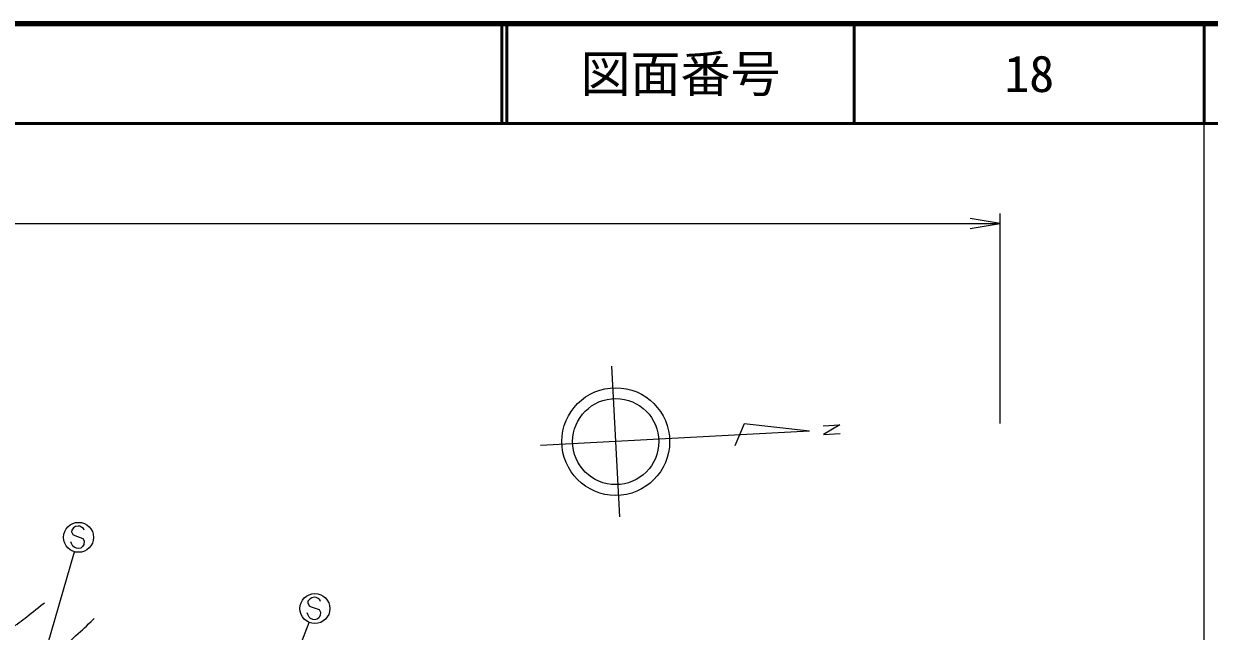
# Model space of a CAD drawing. Units: millimetres at full size, sheet at 1:1000; details may follow other scales. Extents: x 40000 to 680000, y 20000 to 380000.
# Drawn here: x 460951 to 579500, y 319215 to 380000 of the extents above; entities that cross this region are included whole.
import ezdxf
from ezdxf.enums import TextEntityAlignment as Align

# ---------------------------------------------------------------- set-up
doc = ezdxf.new("R2010")
doc.units = ezdxf.units.MM
doc.header["$LTSCALE"] = 1000
for name, color, linetype, lineweight in [('M-BGD', 7, 'Continuous', 25), ('M-BMK-SRVR', 3, 'Continuous', 25), ('M-STR-HTXT', 7, 'Continuous', 13), ('M-STR-STRC', 7, 'Continuous', 25), ('M-TTL', 2, 'Continuous', 140), ('M-TTL-BAND', 7, 'Continuous', 25), ('M-TTL-LINE', 7, 'Continuous', 50)]:
    doc.layers.add(name, color=color, linetype=linetype, lineweight=lineweight)
doc.layers.add('M-TTL-TXT', color=7, linetype='Continuous')
doc.styles.add('ＭＳ ゴシック', font='')
doc.styles.get('ＭＳ ゴシック').set_extended_font_data('MS Gothic')

# ---------------------------------------------------------------- blocks, each defined once
blk = doc.blocks.new('open_arrow')
at = {"color": 0, "linetype": 'Continuous', "lineweight": -2}
blk.add_lwpolyline([(7.5, 1.25), (0, 0), (7.5, -1.25)], dxfattribs=at)

msp = doc.modelspace()

# ---------------------------------------------------------------- linework, layer by layer
at = {"layer": 'M-BGD'}
for points, knots in [([(452349, 315186), (453843, 315978), (454241, 316196), (455433, 316880), (456978, 317767), (457852, 318255), (459323, 319260), (460821, 320283), (461317, 320690), (463017, 322076)], [0, 0, 0, 0, 1, 1, 1, 2, 2, 2, 3, 3, 3, 3]), ([(454401, 311038), (456221, 311992), (456710, 312259), (458163, 313092), (460089, 314197), (461201, 314778), (463000, 316080), (464306, 317023), (464942, 317676), (466138, 318755), (466874, 319420), (467115, 319640), (467999, 320483)], [0, 0, 0, 0, 1, 1, 1, 2, 2, 2, 3, 3, 3, 4, 4, 4, 4])]:
    msp.add_open_spline(points, degree=3, knots=knots, dxfattribs=at)
at = {"layer": 'M-BMK-SRVR'}
for p, q in [((520556, 330663), (519747, 345724)), ((539516, 339233), (512621, 337789)), ((533003, 339963), (532043, 337753)), ((539516, 339233), (533003, 339963)), ((540890, 339778), (542551, 339867)), ((542551, 339867), (540932, 338916)), ((540932, 338916), (542598, 339014))]:
    msp.add_line(p, q, dxfattribs=at)
for radius in [5387, 4309]:
    msp.add_circle((520151, 338194), radius, dxfattribs=at)
at = {"layer": 'M-STR-HTXT'}
for p, q in [((558594, 340000), (558594, 361000)), ((314377, 360000), (558594, 360000))]:
    msp.add_line(p, q, dxfattribs=at)
at = {"layer": 'M-STR-STRC'}
for p, q in [((466137, 329692), (465940, 329553)), ((466386, 329742), (466137, 329692)), ((466560, 329718), (466386, 329742)), ((466776, 329609), (466560, 329718)), ((466941, 329497), (466776, 329609)), ((465748, 329345), (465724, 329174)), ((465724, 329174), (465852, 328901)), ((465940, 329553), (465748, 329345)), ((465852, 328901), (466079, 328791)), ((466079, 328791), (466877, 328508)), ((466877, 328508), (466997, 328249)), ((466992, 329330), (466941, 329497)), ((465727, 328012), (465669, 328177)), ((465853, 327746), (465727, 328012)), ((466008, 327635), (465853, 327746)), ((466227, 327523), (466008, 327635)), ((466408, 327497), (466227, 327523)), ((466659, 327540), (466408, 327497)), ((466846, 327685), (466659, 327540)), ((466953, 327908), (466846, 327685)), ((466997, 328249), (466953, 327908)), ((459082, 303133), (466039, 327168)), ((489766, 322568), (489569, 322428)), ((490015, 322618), (489766, 322568)), ((490189, 322594), (490015, 322618)), ((490405, 322485), (490189, 322594)), ((490570, 322373), (490405, 322485)), ((489376, 322221), (489352, 322050)), ((489352, 322050), (489481, 321777)), ((489569, 322428), (489376, 322221)), ((489481, 321777), (489707, 321666)), ((489707, 321666), (490506, 321384)), ((490506, 321384), (490626, 321125)), ((490621, 322206), (490570, 322373)), ((479950, 295759), (489504, 320099)), ((489356, 320888), (489297, 321053)), ((489482, 320621), (489356, 320888)), ((489637, 320511), (489482, 320621)), ((489856, 320399), (489637, 320511)), ((490037, 320373), (489856, 320399)), ((490288, 320416), (490037, 320373)), ((490475, 320560), (490288, 320416)), ((490582, 320784), (490475, 320560)), ((490626, 321125), (490582, 320784))]:
    msp.add_line(p, q, dxfattribs=at)
for centre in [(466434, 328615), (490063, 321491)]:
    msp.add_circle(centre, 1500, dxfattribs=at)
at = {"layer": 'M-TTL'}
msp.add_line((680000, 380000), (40000, 380000), dxfattribs=at)
at = {"layer": 'M-TTL-BAND'}
msp.add_line((579000, 20000), (579000, 370000), dxfattribs=at)
at = {"layer": 'M-TTL-LINE'}
for p, q in [((508747, 380000), (508747, 370000)), ((509247, 380000), (509247, 370000)), ((543997, 380000), (543997, 370000)), ((579000, 380000), (579000, 370000)), ((40000, 370000), (680000, 370000))]:
    msp.add_line(p, q, dxfattribs=at)

# ---------------------------------------------------------------- block references
at = {"layer": 'M-STR-HTXT', "xscale": 400, "yscale": 400, "rotation": 180}
msp.add_blockref('open_arrow', (558594, 360000), dxfattribs=at)

# ---------------------------------------------------------------- texts
at = {"layer": 'M-TTL-TXT', "style": 'ＭＳ ゴシック'}
for s, p in [('図面番号', (526622, 375000)), ('18', (561497, 375000))]:
    msp.add_text(s, height=3666, dxfattribs=at).set_placement(p, align=Align.MIDDLE_CENTER)

doc.saveas('drawing.dxf')
